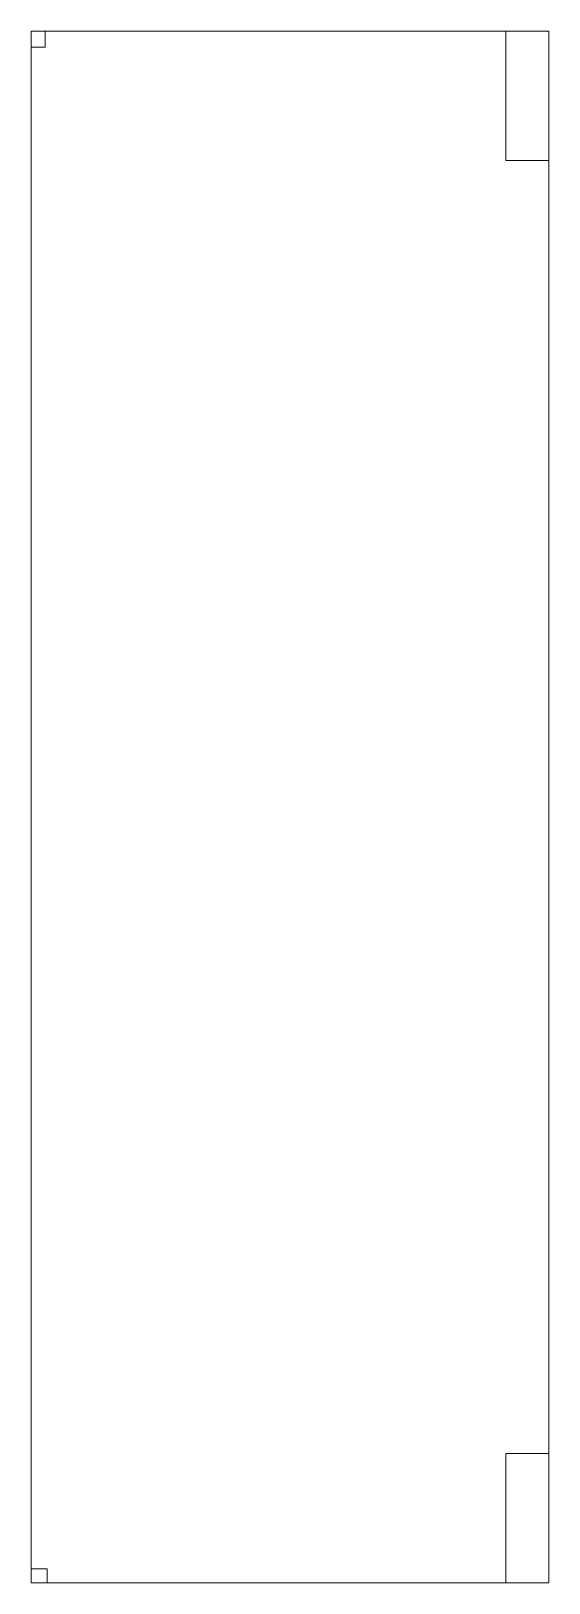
# Model space of a CAD drawing. Header units: inches. Extents: x -3 to 3, y -9 to 9.
import ezdxf

# ---------------------------------------------------------------- set-up
doc = ezdxf.new("R2010")
doc.units = ezdxf.units.IN
doc.header["$MEASUREMENT"] = 0
doc.layers.add('1', color=7, linetype='Continuous')

msp = doc.modelspace()

# ---------------------------------------------------------------- linework, layer by layer
at = {"layer": '1', "color": 1, "lineweight": 9}
for points in [[(3, 9), (3, 9), (-3, 9), (-3, 9)], [(-3, 9), (-3, 9), (-3, -9), (-3, -9)], [(-3, 9), (-3, 9), (-3, 8.812), (-3, 8.812)], [(-2.835, 9), (-2.835, 9), (-3, 9), (-3, 9)], [(-2.835, 8.812), (-2.835, 8.812), (-2.835, 9), (-2.835, 9)], [(2.5, 7.5), (2.5, 7.5), (2.5, 9), (2.5, 9)], [(2.5, 9), (2.5, 9), (3, 9), (3, 9)], [(3, -9), (3, -9), (3, 9), (3, 9)], [(3, 9), (3, 9), (3, 7.5), (3, 7.5)], [(-3, 8.812), (-3, 8.812), (-2.835, 8.812), (-2.835, 8.812)], [(3, 7.5), (3, 7.5), (2.5, 7.5), (2.5, 7.5)], [(3, -7.5), (3, -7.5), (2.5, -7.5), (2.5, -7.5)], [(2.5, -7.5), (2.5, -7.5), (2.5, -9), (2.5, -9)], [(3, -9), (3, -9), (3, -7.5), (3, -7.5)], [(-3, -9), (-3, -9), (-3, -8.835), (-3, -8.835)], [(-3, -8.835), (-3, -8.835), (-2.812, -8.835), (-2.812, -8.835)], [(-3, -9), (-3, -9), (3, -9), (3, -9)], [(-2.812, -9), (-2.812, -9), (-3, -9), (-3, -9)], [(-2.812, -8.835), (-2.812, -8.835), (-2.812, -9), (-2.812, -9)], [(2.5, -9), (2.5, -9), (3, -9), (3, -9)]]:
    msp.add_open_spline(points, degree=3, dxfattribs=at)

doc.saveas('drawing.dxf')
